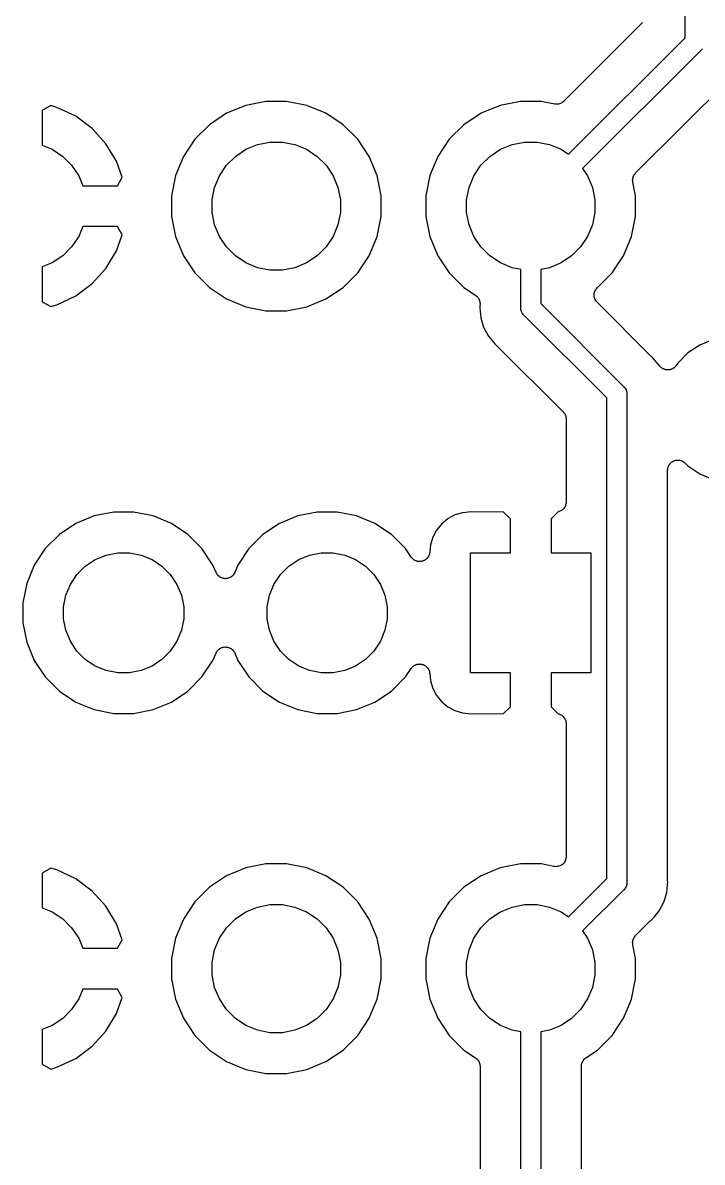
# Model space of a CAD drawing. Extents: x 20 to 116, y -135 to -20.
# Drawn here: x 47.97 to 56.44, y -87.7 to -73.47 of the extents above; entities that cross this region are included whole.
import ezdxf

# ---------------------------------------------------------------- set-up
doc = ezdxf.new("R2010")
doc.units = 0
doc.layers.add('BLACK', color=7, linetype='CONTINUOUS')

msp = doc.modelspace()

# ---------------------------------------------------------------- linework, layer by layer
at = {"layer": 'BLACK', "linetype": 'Continuous'}
for p, q in [((56.23, -73.6582), (56.23, -58.7661)), ((55.6848, -73.485), (54.7187, -74.4511)), ((55.6922, -73.4759), (55.6848, -73.485)), ((55.6998, -73.467), (55.6922, -73.4759)), ((54.7758, -75.1124), (56.23, -73.6582)), ((56.439, -73.8027), (54.9526, -75.2892)), ((56.4438, -73.7988), (56.439, -73.8027)), ((56.4479, -73.7939), (56.4438, -73.7988)), ((55.6139, -75.3463), (56.7762, -74.184)), ((48.3183, -74.5051), (48.209, -74.5652)), ((48.209, -74.5652), (48.209, -74.9993)), ((48.3923, -74.5276), (48.3183, -74.5051)), ((48.6268, -74.6384), (48.3923, -74.5276)), ((50.7485, -74.5023), (50.5104, -74.6009)), ((51.0012, -74.452), (50.7485, -74.5023)), ((51.2588, -74.452), (51.0012, -74.452)), ((51.5115, -74.5023), (51.2588, -74.452)), ((51.7496, -74.6009), (51.5115, -74.5023)), ((53.9235, -74.5023), (53.6854, -74.6009)), ((54.1762, -74.452), (53.9235, -74.5023)), ((54.4338, -74.452), (54.1762, -74.452)), ((54.6041, -74.4859), (54.4338, -74.452)), ((54.6159, -74.487), (54.6041, -74.4859)), ((54.6276, -74.4883), (54.6159, -74.487)), ((54.6282, -74.4883), (54.6276, -74.4883)), ((54.6288, -74.4883), (54.6282, -74.4883)), ((54.6405, -74.4872), (54.6288, -74.4883)), ((54.6522, -74.4861), (54.6405, -74.4872)), ((54.6528, -74.486), (54.6522, -74.4861)), ((54.6534, -74.4859), (54.6528, -74.486)), ((54.6647, -74.4825), (54.6534, -74.4859)), ((54.676, -74.4792), (54.6647, -74.4825)), ((54.6766, -74.4789), (54.676, -74.4792)), ((54.6772, -74.4788), (54.6766, -74.4789)), ((54.6876, -74.4732), (54.6772, -74.4788)), ((54.6981, -74.4678), (54.6876, -74.4732)), ((54.6985, -74.4674), (54.6981, -74.4678)), ((54.6991, -74.4672), (54.6985, -74.4674)), ((54.7082, -74.4597), (54.6991, -74.4672)), ((54.7174, -74.4524), (54.7082, -74.4597)), ((54.7183, -74.4515), (54.7174, -74.4524)), ((54.7187, -74.4511), (54.7183, -74.4515)), ((54.7183, -74.4515), (54.7183, -74.4515)), ((54.7183, -74.4515), (54.7183, -74.4515)), ((48.8327, -74.7911), (48.6268, -74.6384)), ((50.5104, -74.6009), (50.2962, -74.744)), ((51.9638, -74.744), (51.7496, -74.6009)), ((53.6854, -74.6009), (53.4712, -74.744)), ((49.0049, -74.9809), (48.8327, -74.7911)), ((50.2962, -74.744), (50.114, -74.9262)), ((52.146, -74.9262), (51.9638, -74.744)), ((53.4712, -74.744), (53.289, -74.9262)), ((48.209, -74.9993), (48.3339, -75.051)), ((49.1367, -75.2007), (49.0049, -74.9809)), ((50.114, -74.9262), (49.9709, -75.1404)), ((50.7511, -75.051), (50.8966, -74.9907)), ((50.8966, -74.9907), (51.0512, -74.96)), ((51.0512, -74.96), (51.2088, -74.96)), ((51.2088, -74.96), (51.3634, -74.9907)), ((51.3634, -74.9907), (51.5089, -75.051)), ((52.2891, -75.1404), (52.146, -74.9262)), ((53.289, -74.9262), (53.1459, -75.1404)), ((53.9261, -75.051), (54.0716, -74.9907)), ((54.0716, -74.9907), (54.2262, -74.96)), ((54.2262, -74.96), (54.3838, -74.96)), ((54.3838, -74.96), (54.5384, -74.9907)), ((54.5384, -74.9907), (54.6839, -75.051)), ((48.3339, -75.051), (48.465, -75.1386)), ((48.465, -75.1386), (48.5764, -75.25)), ((49.9709, -75.1404), (49.8723, -75.3785)), ((50.5086, -75.25), (50.62, -75.1386)), ((50.62, -75.1386), (50.7511, -75.051)), ((51.5089, -75.051), (51.64, -75.1386)), ((51.64, -75.1386), (51.7514, -75.25)), ((52.3877, -75.3785), (52.2891, -75.1404)), ((53.1459, -75.1404), (53.0473, -75.3785)), ((53.6836, -75.25), (53.795, -75.1386)), ((53.795, -75.1386), (53.9261, -75.051)), ((54.6839, -75.051), (54.7758, -75.1124)), ((48.5764, -75.25), (48.664, -75.3811)), ((49.2081, -75.4001), (49.1367, -75.2007)), ((50.421, -75.3811), (50.5086, -75.25)), ((51.7514, -75.25), (51.839, -75.3811)), ((53.596, -75.3811), (53.6836, -75.25)), ((48.664, -75.3811), (48.7157, -75.506)), ((49.1503, -75.506), (49.2081, -75.4001)), ((49.8723, -75.3785), (49.822, -75.6312)), ((50.3607, -75.5266), (50.421, -75.3811)), ((51.839, -75.3811), (51.8993, -75.5266)), ((52.438, -75.6312), (52.3877, -75.3785)), ((53.0473, -75.3785), (52.997, -75.6312)), ((53.5357, -75.5266), (53.596, -75.3811)), ((54.9526, -75.2892), (55.014, -75.3811)), ((55.014, -75.3811), (55.0743, -75.5266)), ((55.5767, -75.4345), (55.578, -75.4227)), ((55.578, -75.4227), (55.5792, -75.411)), ((55.5792, -75.411), (55.5794, -75.4104)), ((55.5794, -75.4098), (55.583, -75.3985)), ((55.5794, -75.4104), (55.5794, -75.4098)), ((55.583, -75.3985), (55.5864, -75.3873)), ((55.5864, -75.3873), (55.5867, -75.3868)), ((55.5867, -75.3868), (55.5869, -75.3862)), ((55.5869, -75.3862), (55.5926, -75.3758)), ((55.5926, -75.3758), (55.5982, -75.3655)), ((55.5982, -75.3655), (55.5985, -75.365)), ((55.5985, -75.365), (55.5988, -75.3645)), ((55.5988, -75.3645), (55.6064, -75.3554)), ((55.6064, -75.3554), (55.6139, -75.3463)), ((48.7157, -75.506), (49.1503, -75.506)), ((50.33, -75.6812), (50.3607, -75.5266)), ((51.8993, -75.5266), (51.93, -75.6812)), ((53.505, -75.6812), (53.5357, -75.5266)), ((55.0743, -75.5266), (55.105, -75.6812)), ((55.5768, -75.4351), (55.5767, -75.4345)), ((55.5767, -75.4357), (55.5768, -75.4351)), ((55.5778, -75.4473), (55.5767, -75.4357)), ((55.5788, -75.4591), (55.5778, -75.4473)), ((55.579, -75.4603), (55.5788, -75.4591)), ((55.579, -75.4604), (55.579, -75.4603)), ((55.579, -75.4603), (55.579, -75.4603)), ((55.5791, -75.4609), (55.579, -75.4604)), ((55.613, -75.6312), (55.5791, -75.4609)), ((49.822, -75.6312), (49.822, -75.8888)), ((50.33, -75.8388), (50.33, -75.6812)), ((51.93, -75.6812), (51.93, -75.8388)), ((52.438, -75.8888), (52.438, -75.6312)), ((52.997, -75.6312), (52.997, -75.8888)), ((53.505, -75.8388), (53.505, -75.6812)), ((55.105, -75.6812), (55.105, -75.8388)), ((55.613, -75.8888), (55.613, -75.6312)), ((50.3607, -75.9934), (50.33, -75.8388)), ((51.93, -75.8388), (51.8993, -75.9934)), ((53.5357, -75.9934), (53.505, -75.8388)), ((55.105, -75.8388), (55.0743, -75.9934)), ((49.822, -75.8888), (49.8723, -76.1415)), ((50.421, -76.1389), (50.3607, -75.9934)), ((51.8993, -75.9934), (51.839, -76.1389)), ((52.3877, -76.1415), (52.438, -75.8888)), ((52.997, -75.8888), (53.0473, -76.1415)), ((53.596, -76.1389), (53.5357, -75.9934)), ((55.0743, -75.9934), (55.014, -76.1389)), ((55.5627, -76.1415), (55.613, -75.8888)), ((48.664, -76.1389), (48.5764, -76.27)), ((48.7157, -76.014), (48.664, -76.1389)), ((49.1503, -76.014), (48.7157, -76.014)), ((49.1367, -76.3193), (49.2081, -76.1199)), ((49.2081, -76.1199), (49.1503, -76.014)), ((50.5086, -76.27), (50.421, -76.1389)), ((51.839, -76.1389), (51.7514, -76.27)), ((53.6836, -76.27), (53.596, -76.1389)), ((55.014, -76.1389), (54.9264, -76.27)), ((48.5764, -76.27), (48.465, -76.3814)), ((49.8723, -76.1415), (49.9709, -76.3796)), ((50.62, -76.3814), (50.5086, -76.27)), ((51.7514, -76.27), (51.64, -76.3814)), ((52.2891, -76.3796), (52.3877, -76.1415)), ((53.0473, -76.1415), (53.1459, -76.3796)), ((53.795, -76.3814), (53.6836, -76.27)), ((54.9264, -76.27), (54.815, -76.3814)), ((55.4641, -76.3796), (55.5627, -76.1415)), ((48.465, -76.3814), (48.3339, -76.469)), ((49.0049, -76.5391), (49.1367, -76.3193)), ((49.9709, -76.3796), (50.114, -76.5938)), ((50.7511, -76.469), (50.62, -76.3814)), ((51.64, -76.3814), (51.5089, -76.469)), ((52.146, -76.5938), (52.2891, -76.3796)), ((53.1459, -76.3796), (53.289, -76.5938)), ((53.9261, -76.469), (53.795, -76.3814)), ((54.815, -76.3814), (54.6839, -76.469)), ((55.321, -76.5938), (55.4641, -76.3796)), ((48.3339, -76.469), (48.209, -76.5207)), ((48.209, -76.5207), (48.209, -76.9548)), ((48.8327, -76.7289), (49.0049, -76.5391)), ((50.8966, -76.5293), (50.7511, -76.469)), ((51.0512, -76.56), (50.8966, -76.5293)), ((51.2088, -76.56), (51.0512, -76.56)), ((51.3634, -76.5293), (51.2088, -76.56)), ((51.5089, -76.469), (51.3634, -76.5293)), ((54.0716, -76.5293), (53.9261, -76.469)), ((54.18, -76.5508), (54.0716, -76.5293)), ((54.18, -77.0239), (54.18, -76.5508)), ((54.5384, -76.5293), (54.43, -76.5508)), ((54.43, -76.5508), (54.43, -76.9782)), ((54.6839, -76.469), (54.5384, -76.5293)), ((50.114, -76.5938), (50.2962, -76.776)), ((51.9638, -76.776), (52.146, -76.5938)), ((53.289, -76.5938), (53.4712, -76.776)), ((55.1323, -76.7825), (55.321, -76.5938)), ((48.6268, -76.8816), (48.8327, -76.7289)), ((50.2962, -76.776), (50.5104, -76.9191)), ((51.7496, -76.9191), (51.9638, -76.776)), ((53.4712, -76.776), (53.6156, -76.8724)), ((55.0964, -76.8591), (55.0976, -76.8472)), ((55.0976, -76.8472), (55.0977, -76.8468)), ((55.0977, -76.8468), (55.0978, -76.8463)), ((55.0978, -76.8463), (55.1014, -76.8349)), ((55.1014, -76.8349), (55.1049, -76.8235)), ((55.1049, -76.8235), (55.1051, -76.8231)), ((55.1051, -76.8231), (55.1052, -76.8227)), ((55.1052, -76.8227), (55.111, -76.8121)), ((55.111, -76.8121), (55.1166, -76.8016)), ((55.1166, -76.8016), (55.1168, -76.8013)), ((55.1168, -76.8013), (55.1171, -76.8009)), ((55.1171, -76.8009), (55.1247, -76.7917)), ((55.1247, -76.7917), (55.1323, -76.7825)), ((48.209, -76.9548), (48.3183, -77.0149)), ((48.3183, -77.0149), (48.3923, -76.9924)), ((48.3923, -76.9924), (48.6268, -76.8816)), ((50.5104, -76.9191), (50.7485, -77.0177)), ((51.5115, -77.0177), (51.7496, -76.9191)), ((53.6156, -76.8724), (53.616, -76.8727)), ((53.616, -76.8727), (53.616, -76.8728)), ((53.616, -76.8728), (53.616, -76.8728)), ((53.616, -76.8728), (53.617, -76.8734)), ((53.617, -76.8734), (53.6261, -76.8811)), ((53.6261, -76.8811), (53.6351, -76.8886)), ((53.6351, -76.8886), (53.6355, -76.889)), ((53.6355, -76.889), (53.636, -76.8894)), ((53.636, -76.8894), (53.6433, -76.8986)), ((53.6433, -76.8986), (53.6508, -76.9078)), ((53.6508, -76.9078), (53.6511, -76.9083)), ((53.6511, -76.9083), (53.6515, -76.9088)), ((53.6515, -76.9088), (53.6569, -76.9192)), ((53.6569, -76.9192), (53.6624, -76.9296)), ((53.6624, -76.9296), (53.6626, -76.9302)), ((53.6626, -76.9302), (53.6629, -76.9308)), ((53.6629, -76.9308), (53.6662, -76.9421)), ((53.6662, -76.9421), (53.6696, -76.9534)), ((53.6696, -76.9534), (53.6696, -76.954)), ((53.6696, -76.954), (53.6698, -76.9546)), ((53.6698, -76.9546), (53.6708, -76.9663)), ((53.6708, -76.9663), (53.672, -76.978)), ((53.672, -76.9944), (53.6714, -76.9998)), ((53.672, -76.978), (53.672, -76.9927)), ((53.672, -76.9927), (53.672, -76.9944)), ((54.43, -76.9782), (55.4641, -78.0123)), ((55.0951, -76.871), (55.0964, -76.8591)), ((55.0951, -76.8714), (55.0951, -76.871)), ((55.0951, -76.8719), (55.0951, -76.8714)), ((55.0962, -76.8837), (55.0951, -76.8719)), ((55.0973, -76.8957), (55.0962, -76.8837)), ((55.0974, -76.8961), (55.0973, -76.8957)), ((55.0974, -76.8965), (55.0974, -76.8961)), ((55.1008, -76.9078), (55.0974, -76.8965)), ((55.1042, -76.9195), (55.1008, -76.9078)), ((55.1044, -76.9199), (55.1042, -76.9195)), ((55.1045, -76.9203), (55.1044, -76.9199)), ((55.1101, -76.9309), (55.1045, -76.9203)), ((55.1156, -76.9415), (55.1101, -76.9309)), ((55.1159, -76.9418), (55.1156, -76.9415)), ((55.1161, -76.9422), (55.1159, -76.9418)), ((55.1236, -76.9515), (55.1161, -76.9422)), ((55.1311, -76.9608), (55.1236, -76.9515)), ((55.1317, -76.9614), (55.1311, -76.9608)), ((55.1317, -76.9615), (55.1317, -76.9614)), ((55.1323, -76.9621), (55.1317, -76.9615)), ((55.1317, -76.9615), (55.1317, -76.9615)), ((55.8012, -77.631), (55.1323, -76.9621)), ((50.7485, -77.0177), (51.0012, -77.068)), ((51.0012, -77.068), (51.2588, -77.068)), ((51.2588, -77.068), (51.5115, -77.0177)), ((53.6714, -77.0051), (53.6689, -77.03)), ((53.6689, -77.03), (53.6812, -77.1541)), ((53.6714, -76.9998), (53.6714, -77.0051)), ((54.1794, -77.03), (54.18, -77.0239)), ((54.18, -77.0361), (54.1794, -77.03)), ((54.1808, -77.0442), (54.18, -77.0361)), ((54.1818, -77.0545), (54.1808, -77.0442)), ((54.189, -77.0781), (54.1818, -77.0545)), ((54.2006, -77.0998), (54.189, -77.0781)), ((54.2123, -77.114), (54.2006, -77.0998)), ((54.2162, -77.1188), (54.2123, -77.114)), ((54.2209, -77.1227), (54.2162, -77.1188)), ((55.255, -78.1568), (54.2209, -77.1227)), ((53.6812, -77.1541), (53.7174, -77.2734)), ((53.7174, -77.2734), (53.7761, -77.3834)), ((53.7761, -77.3834), (53.8386, -77.4594)), ((53.8386, -77.4594), (53.8386, -77.4594)), ((53.8386, -77.4594), (53.8552, -77.4798)), ((53.8552, -77.4798), (53.8746, -77.4956)), ((53.8746, -77.4956), (53.8759, -77.4968)), ((53.8759, -77.4968), (53.8797, -77.5006)), ((53.8797, -77.5006), (53.8838, -77.504)), ((53.8838, -77.504), (54.7098, -78.33)), ((56.4149, -77.4953), (56.2662, -77.5947)), ((56.5801, -77.4269), (56.4149, -77.4953)), ((55.8053, -77.6344), (55.8012, -77.631)), ((55.8091, -77.6382), (55.8053, -77.6344)), ((55.8104, -77.6394), (55.8091, -77.6382)), ((55.8298, -77.6552), (55.8104, -77.6394)), ((55.8456, -77.6746), (55.8298, -77.6552)), ((55.9163, -77.7606), (55.8456, -77.6746)), ((56.2662, -77.5947), (56.1397, -77.7212)), ((55.9204, -77.7648), (55.9163, -77.7606)), ((55.9241, -77.7693), (55.9204, -77.7648)), ((55.9291, -77.7735), (55.9241, -77.7693)), ((55.9338, -77.7782), (55.9291, -77.7735)), ((55.9386, -77.7814), (55.9338, -77.7782)), ((55.9431, -77.7852), (55.9386, -77.7814)), ((55.9489, -77.7883), (55.9431, -77.7852)), ((55.9544, -77.792), (55.9489, -77.7883)), ((55.9598, -77.7942), (55.9544, -77.792)), ((55.9649, -77.797), (55.9598, -77.7942)), ((55.9712, -77.799), (55.9649, -77.797)), ((55.9773, -77.8015), (55.9712, -77.799)), ((55.983, -77.8027), (55.9773, -77.8015)), ((55.9886, -77.8044), (55.983, -77.8027)), ((55.9951, -77.8051), (55.9886, -77.8044)), ((56.0016, -77.8064), (55.9951, -77.8051)), ((56.0074, -77.8064), (56.0016, -77.8064)), ((56.0132, -77.8071), (56.0074, -77.8064)), ((56.0198, -77.8065), (56.0132, -77.8071)), ((56.0263, -77.8065), (56.0198, -77.8065)), ((56.0321, -77.8054), (56.0263, -77.8065)), ((56.0379, -77.8049), (56.0321, -77.8054)), ((56.0442, -77.803), (56.0379, -77.8049)), ((56.0507, -77.8018), (56.0442, -77.803)), ((56.0561, -77.7996), (56.0507, -77.8018)), ((56.0617, -77.7979), (56.0561, -77.7996)), ((56.0675, -77.7949), (56.0617, -77.7979)), ((56.0736, -77.7924), (56.0675, -77.7949)), ((56.0785, -77.7892), (56.0736, -77.7924)), ((56.0837, -77.7865), (56.0785, -77.7892)), ((56.0888, -77.7824), (56.0837, -77.7865)), ((56.0943, -77.7788), (56.0888, -77.7824)), ((56.0985, -77.7747), (56.0943, -77.7788)), ((56.1031, -77.771), (56.0985, -77.7747)), ((56.1073, -77.766), (56.1031, -77.771)), ((56.112, -77.7614), (56.1073, -77.766)), ((56.1153, -77.7566), (56.112, -77.7614)), ((56.119, -77.7521), (56.1153, -77.7566)), ((56.12, -77.7506), (56.119, -77.7521)), ((56.1397, -77.7212), (56.12, -77.7506)), ((55.4641, -78.0123), (55.4688, -78.0162)), ((55.4688, -78.0162), (55.4727, -78.0209)), ((55.4727, -78.0209), (55.4844, -78.0352)), ((55.4844, -78.0352), (55.496, -78.0569)), ((55.496, -78.0569), (55.5032, -78.0805)), ((55.5032, -78.0805), (55.505, -78.0989)), ((55.505, -78.0989), (55.505, -78.0989)), ((55.505, -78.0989), (55.5056, -78.105)), ((55.5056, -78.105), (55.505, -78.1111)), ((55.505, -78.1111), (55.505, -84.2039)), ((55.255, -84.1582), (55.255, -78.1568)), ((54.7098, -78.33), (54.7101, -78.3303)), ((54.7101, -78.3303), (54.7101, -78.3303)), ((54.7101, -78.3303), (54.7101, -78.3303)), ((54.7101, -78.3303), (54.711, -78.3313)), ((54.711, -78.3313), (54.7184, -78.3405)), ((54.7184, -78.3405), (54.7258, -78.3495)), ((54.7258, -78.3495), (54.7261, -78.3501)), ((54.7261, -78.3501), (54.7265, -78.3506)), ((54.7265, -78.3506), (54.7319, -78.361)), ((54.7319, -78.361), (54.7374, -78.3714)), ((54.7374, -78.3714), (54.7376, -78.372)), ((54.7376, -78.372), (54.7379, -78.3726)), ((54.7379, -78.3726), (54.7412, -78.3839)), ((54.7412, -78.3839), (54.7446, -78.3951)), ((54.7446, -78.3951), (54.7446, -78.3958)), ((54.7446, -78.3958), (54.7448, -78.3964)), ((54.7448, -78.3964), (54.7459, -78.4081)), ((54.7459, -78.4081), (54.747, -78.4198)), ((54.747, -78.4198), (54.747, -79.4548)), ((56.0292, -78.998), (56.035, -78.9873)), ((56.035, -78.9873), (56.0351, -78.9872)), ((56.0351, -78.9872), (56.0352, -78.987)), ((56.0352, -78.987), (56.043, -78.9777)), ((56.043, -78.9777), (56.0508, -78.9683)), ((56.0508, -78.9683), (56.051, -78.9681)), ((56.051, -78.9681), (56.0511, -78.968)), ((56.0511, -78.968), (56.0606, -78.9604)), ((56.0606, -78.9604), (56.0701, -78.9527)), ((56.0701, -78.9527), (56.0703, -78.9526)), ((56.0703, -78.9526), (56.0705, -78.9524)), ((56.0705, -78.9524), (56.0812, -78.9468)), ((56.0812, -78.9468), (56.092, -78.9411)), ((56.092, -78.9411), (56.0922, -78.9411)), ((56.0922, -78.9411), (56.0924, -78.941)), ((56.0924, -78.941), (56.1041, -78.9375)), ((56.1041, -78.9375), (56.1158, -78.934)), ((56.1158, -78.934), (56.116, -78.934)), ((56.116, -78.934), (56.1162, -78.934)), ((56.1162, -78.934), (56.1284, -78.9329)), ((56.1284, -78.9329), (56.1404, -78.9317)), ((56.1404, -78.9317), (56.1407, -78.9317)), ((56.1407, -78.9317), (56.1409, -78.9317)), ((56.1409, -78.9317), (56.153, -78.933)), ((56.153, -78.933), (56.1651, -78.9342)), ((56.1651, -78.9342), (56.1653, -78.9343)), ((56.1653, -78.9343), (56.1655, -78.9343)), ((56.1655, -78.9343), (56.1773, -78.9379)), ((56.1773, -78.9379), (56.1888, -78.9415)), ((56.1888, -78.9415), (56.189, -78.9416)), ((56.189, -78.9416), (56.1892, -78.9416)), ((56.1892, -78.9416), (56.2001, -78.9475)), ((56.2001, -78.9475), (56.2106, -78.9532)), ((56.2106, -78.9532), (56.2108, -78.9533)), ((56.2108, -78.9533), (56.211, -78.9534)), ((56.211, -78.9534), (56.2204, -78.9612)), ((56.2204, -78.9612), (56.2298, -78.9689)), ((56.2298, -78.9689), (56.2662, -79.0053)), ((56.013, -79.0569), (56.0144, -79.0447)), ((56.013, -79.0574), (56.013, -79.0569)), ((56.013, -79.0587), (56.013, -79.0574)), ((56.013, -79.0574), (56.013, -79.0574)), ((56.013, -79.0574), (56.013, -79.0574)), ((56.013, -84.1727), (56.013, -79.0587)), ((56.0144, -79.0447), (56.0157, -79.0327)), ((56.0157, -79.0327), (56.0158, -79.0325)), ((56.0158, -79.0323), (56.0195, -79.0206)), ((56.0158, -79.0325), (56.0158, -79.0323)), ((56.0195, -79.0206), (56.0231, -79.0091)), ((56.0231, -79.0091), (56.0232, -79.0089)), ((56.0232, -79.0089), (56.0233, -79.0087)), ((56.0233, -79.0087), (56.0292, -78.998)), ((56.2662, -79.0053), (56.4149, -79.1047)), ((56.4149, -79.1047), (56.5801, -79.1731)), ((54.6999, -79.5527), (54.691, -79.5601)), ((54.7089, -79.5455), (54.6999, -79.5527)), ((54.7094, -79.5449), (54.7089, -79.5455)), ((54.7101, -79.5443), (54.7094, -79.5449)), ((54.7174, -79.5354), (54.7101, -79.5443)), ((54.7248, -79.5266), (54.7174, -79.5354)), ((54.7252, -79.5258), (54.7248, -79.5266)), ((54.7258, -79.5251), (54.7252, -79.5258)), ((54.7312, -79.5149), (54.7258, -79.5251)), ((54.7367, -79.5048), (54.7312, -79.5149)), ((54.737, -79.504), (54.7367, -79.5048)), ((54.7374, -79.5032), (54.737, -79.504)), ((54.7407, -79.4922), (54.7374, -79.5032)), ((54.7442, -79.4812), (54.7407, -79.4922)), ((54.7443, -79.4803), (54.7442, -79.4812)), ((54.7446, -79.4795), (54.7443, -79.4803)), ((54.7457, -79.468), (54.7446, -79.4795)), ((54.747, -79.4566), (54.7457, -79.468)), ((54.747, -79.4548), (54.747, -79.4566)), ((48.8581, -79.6303), (48.6291, -79.7252)), ((49.1011, -79.582), (48.8581, -79.6303)), ((49.3489, -79.582), (49.1011, -79.582)), ((49.5919, -79.6303), (49.3489, -79.582)), ((49.8209, -79.7252), (49.5919, -79.6303)), ((51.3981, -79.6303), (51.1691, -79.7252)), ((51.6411, -79.582), (51.3981, -79.6303)), ((51.8889, -79.582), (51.6411, -79.582)), ((52.1319, -79.6303), (51.8889, -79.582)), ((52.3609, -79.7252), (52.1319, -79.6303)), ((53.2714, -79.6656), (53.1941, -79.7291)), ((53.3597, -79.6184), (53.2714, -79.6656)), ((53.4554, -79.5894), (53.3597, -79.6184)), ((53.5608, -79.579), (53.4554, -79.5894)), ((53.9663, -79.5817), (53.5608, -79.579)), ((54.051, -79.6664), (53.9663, -79.5817)), ((54.051, -80.09), (54.051, -79.6664)), ((54.6464, -79.5789), (54.559, -79.6664)), ((54.559, -79.6664), (54.559, -80.09)), ((54.6565, -79.5758), (54.6464, -79.5789)), ((54.6676, -79.5726), (54.6565, -79.5758)), ((54.6683, -79.5722), (54.6676, -79.5726)), ((54.6692, -79.5719), (54.6683, -79.5722)), ((54.6793, -79.5664), (54.6692, -79.5719)), ((54.6895, -79.5611), (54.6793, -79.5664)), ((54.6902, -79.5605), (54.6895, -79.5611)), ((54.691, -79.5601), (54.6902, -79.5605)), ((48.6291, -79.7252), (48.4231, -79.8629)), ((50.0269, -79.8628), (49.8209, -79.7252)), ((51.1691, -79.7252), (50.9631, -79.8629)), ((52.5669, -79.8628), (52.3609, -79.7252)), ((53.1306, -79.8064), (53.0834, -79.8947)), ((53.1941, -79.7291), (53.1306, -79.8064)), ((48.4231, -79.8629), (48.2478, -80.0381)), ((50.2021, -80.0381), (50.0269, -79.8628)), ((50.9631, -79.8629), (50.7878, -80.0381)), ((52.7422, -80.0381), (52.5669, -79.8628)), ((53.0834, -79.8947), (53.0543, -79.9904)), ((48.2478, -80.0381), (48.1102, -80.2441)), ((48.8697, -80.1754), (49.0062, -80.1188)), ((49.0062, -80.1188), (49.1511, -80.09)), ((49.1511, -80.09), (49.2989, -80.09)), ((49.2989, -80.09), (49.4438, -80.1188)), ((49.4438, -80.1188), (49.5803, -80.1754)), ((50.3398, -80.2441), (50.2021, -80.0381)), ((50.7878, -80.0381), (50.6502, -80.2441)), ((51.4097, -80.1754), (51.5462, -80.1188)), ((51.5462, -80.1188), (51.6911, -80.09)), ((51.6911, -80.09), (51.8389, -80.09)), ((51.8389, -80.09), (51.9838, -80.1188)), ((51.9838, -80.1188), (52.1203, -80.1754)), ((52.813, -80.144), (52.7422, -80.0381)), ((53.0354, -80.1232), (53.0323, -80.1288)), ((53.0372, -80.1175), (53.0354, -80.1232)), ((53.0396, -80.1119), (53.0372, -80.1175)), ((53.0409, -80.1057), (53.0396, -80.1119)), ((53.0428, -80.0996), (53.0409, -80.1057)), ((53.0435, -80.0936), (53.0428, -80.0996)), ((53.0448, -80.0877), (53.0435, -80.0936)), ((53.0449, -80.0859), (53.0448, -80.0877)), ((53.0543, -79.9904), (53.0449, -80.0859)), ((53.555, -81.59), (53.555, -80.09)), ((53.555, -80.09), (54.051, -80.09)), ((54.559, -80.09), (55.055, -80.09)), ((55.055, -80.09), (55.055, -81.59)), ((48.1102, -80.2441), (48.0153, -80.4731)), ((48.6424, -80.3619), (48.7469, -80.2574)), ((48.7469, -80.2574), (48.8697, -80.1754)), ((49.5803, -80.1754), (49.7031, -80.2574)), ((49.7031, -80.2574), (49.8076, -80.3619)), ((50.3777, -80.3355), (50.3398, -80.2441)), ((50.6502, -80.2441), (50.6123, -80.3355)), ((51.1824, -80.3619), (51.2869, -80.2574)), ((51.2869, -80.2574), (51.4097, -80.1754)), ((52.1203, -80.1754), (52.2431, -80.2574)), ((52.2431, -80.2574), (52.3476, -80.3619)), ((52.8168, -80.1487), (52.813, -80.144)), ((52.8201, -80.1537), (52.8168, -80.1487)), ((52.8246, -80.1583), (52.8201, -80.1537)), ((52.8287, -80.1632), (52.8246, -80.1583)), ((52.8333, -80.167), (52.8287, -80.1632)), ((52.8376, -80.1713), (52.8333, -80.167)), ((52.8429, -80.1749), (52.8376, -80.1713)), ((52.8478, -80.179), (52.8429, -80.1749)), ((52.8531, -80.1818), (52.8478, -80.179)), ((52.8581, -80.1852), (52.8531, -80.1818)), ((52.864, -80.1877), (52.8581, -80.1852)), ((52.8696, -80.1907), (52.864, -80.1877)), ((52.8754, -80.1925), (52.8696, -80.1907)), ((52.8809, -80.1948), (52.8754, -80.1925)), ((52.8872, -80.1961), (52.8809, -80.1948)), ((52.8933, -80.198), (52.8872, -80.1961)), ((52.8993, -80.1986), (52.8933, -80.198)), ((52.9052, -80.1998), (52.8993, -80.1986)), ((52.9116, -80.1998), (52.9052, -80.1998)), ((52.918, -80.2005), (52.9116, -80.1998)), ((52.924, -80.1999), (52.918, -80.2005)), ((52.93, -80.2), (52.924, -80.1999)), ((52.9363, -80.1988), (52.93, -80.2)), ((52.9427, -80.1982), (52.9363, -80.1988)), ((52.9485, -80.1965), (52.9427, -80.1982)), ((52.9544, -80.1953), (52.9485, -80.1965)), ((52.9603, -80.1929), (52.9544, -80.1953)), ((52.9664, -80.1911), (52.9603, -80.1929)), ((52.9718, -80.1883), (52.9664, -80.1911)), ((52.9773, -80.1861), (52.9718, -80.1883)), ((52.9827, -80.1825), (52.9773, -80.1861)), ((52.9884, -80.1796), (52.9827, -80.1825)), ((52.9931, -80.1758), (52.9884, -80.1796)), ((52.9981, -80.1725), (52.9931, -80.1758)), ((53.0027, -80.168), (52.9981, -80.1725)), ((53.0076, -80.164), (53.0027, -80.168)), ((53.0115, -80.1594), (53.0076, -80.164)), ((53.0158, -80.1552), (53.0115, -80.1594)), ((53.0194, -80.1499), (53.0158, -80.1552)), ((53.0235, -80.145), (53.0194, -80.1499)), ((53.0264, -80.1397), (53.0235, -80.145)), ((53.0298, -80.1347), (53.0264, -80.1397)), ((53.0323, -80.1288), (53.0298, -80.1347)), ((48.5604, -80.4847), (48.6424, -80.3619)), ((49.8076, -80.3619), (49.8896, -80.4847)), ((50.3834, -80.3462), (50.3777, -80.3355)), ((50.3891, -80.357), (50.3834, -80.3462)), ((50.3892, -80.3571), (50.3891, -80.357)), ((50.3893, -80.3573), (50.3892, -80.3571)), ((50.3969, -80.3666), (50.3893, -80.3573)), ((50.4047, -80.3762), (50.3969, -80.3666)), ((50.4049, -80.3764), (50.4047, -80.3762)), ((50.405, -80.3765), (50.4049, -80.3764)), ((50.4143, -80.3841), (50.405, -80.3765)), ((50.4238, -80.392), (50.4143, -80.3841)), ((50.424, -80.3921), (50.4238, -80.392)), ((50.4242, -80.3923), (50.424, -80.3921)), ((50.4347, -80.398), (50.4242, -80.3923)), ((50.4456, -80.4039), (50.4347, -80.398)), ((50.4458, -80.4039), (50.4456, -80.4039)), ((50.446, -80.404), (50.4458, -80.4039)), ((50.4575, -80.4076), (50.446, -80.404)), ((50.4692, -80.4112), (50.4575, -80.4076)), ((50.5306, -80.4082), (50.519, -80.4116)), ((50.5424, -80.4047), (50.5306, -80.4082)), ((50.5426, -80.4046), (50.5424, -80.4047)), ((50.5428, -80.4045), (50.5426, -80.4046)), ((50.5535, -80.3989), (50.5428, -80.4045)), ((50.5644, -80.3933), (50.5535, -80.3989)), ((50.5645, -80.3931), (50.5644, -80.3933)), ((50.5647, -80.393), (50.5645, -80.3931)), ((50.574, -80.3855), (50.5647, -80.393)), ((50.5837, -80.3778), (50.574, -80.3855)), ((50.5838, -80.3776), (50.5837, -80.3778)), ((50.584, -80.3775), (50.5838, -80.3776)), ((50.5917, -80.3683), (50.584, -80.3775)), ((50.5997, -80.3588), (50.5917, -80.3683)), ((50.5998, -80.3586), (50.5997, -80.3588)), ((50.5999, -80.3584), (50.5998, -80.3586)), ((50.6057, -80.3478), (50.5999, -80.3584)), ((50.6116, -80.3371), (50.6057, -80.3478)), ((50.6118, -80.3367), (50.6116, -80.3371)), ((50.6123, -80.3355), (50.6118, -80.3367)), ((50.6118, -80.3367), (50.6118, -80.3367)), ((50.6118, -80.3367), (50.6118, -80.3367)), ((51.1004, -80.4847), (51.1824, -80.3619)), ((52.3476, -80.3619), (52.4296, -80.4847)), ((48.0153, -80.4731), (47.967, -80.7161)), ((48.5038, -80.6212), (48.5604, -80.4847)), ((49.8896, -80.4847), (49.9462, -80.6212)), ((50.4695, -80.4113), (50.4692, -80.4112)), ((50.4697, -80.4113), (50.4695, -80.4113)), ((50.4818, -80.4126), (50.4697, -80.4113)), ((50.4939, -80.4139), (50.4818, -80.4126)), ((50.4941, -80.4138), (50.4939, -80.4139)), ((50.4943, -80.4139), (50.4941, -80.4138)), ((50.5063, -80.4128), (50.4943, -80.4139)), ((50.5186, -80.4117), (50.5063, -80.4128)), ((50.5188, -80.4116), (50.5186, -80.4117)), ((50.519, -80.4116), (50.5188, -80.4116)), ((51.0438, -80.6212), (51.1004, -80.4847)), ((52.4296, -80.4847), (52.4862, -80.6212)), ((48.475, -80.7661), (48.5038, -80.6212)), ((49.9462, -80.6212), (49.975, -80.7661)), ((51.015, -80.7661), (51.0438, -80.6212)), ((52.4862, -80.6212), (52.515, -80.7661)), ((47.967, -80.7161), (47.967, -80.9639)), ((48.475, -80.9139), (48.475, -80.7661)), ((49.975, -80.7661), (49.975, -80.9139)), ((51.015, -80.9139), (51.015, -80.7661)), ((52.515, -80.7661), (52.515, -80.9139)), ((47.967, -80.9639), (48.0153, -81.2069)), ((48.5038, -81.0588), (48.475, -80.9139)), ((49.975, -80.9139), (49.9462, -81.0588)), ((51.0438, -81.0588), (51.015, -80.9139)), ((52.515, -80.9139), (52.4862, -81.0588)), ((48.5604, -81.1953), (48.5038, -81.0588)), ((49.9462, -81.0588), (49.8896, -81.1953)), ((51.1004, -81.1953), (51.0438, -81.0588)), ((52.4862, -81.0588), (52.4296, -81.1953)), ((48.0153, -81.2069), (48.1102, -81.4359)), ((48.6424, -81.3181), (48.5604, -81.1953)), ((49.8896, -81.1953), (49.8076, -81.3181)), ((51.1824, -81.3181), (51.1004, -81.1953)), ((52.4296, -81.1953), (52.3476, -81.3181)), ((48.7469, -81.4226), (48.6424, -81.3181)), ((49.8076, -81.3181), (49.7031, -81.4226)), ((50.3398, -81.4359), (50.3777, -81.3445)), ((50.3777, -81.3445), (50.3782, -81.3433)), ((50.3782, -81.3433), (50.3784, -81.3429)), ((50.3782, -81.3433), (50.3782, -81.3433)), ((50.3782, -81.3433), (50.3782, -81.3433)), ((50.3784, -81.3429), (50.3842, -81.3323)), ((50.3842, -81.3323), (50.3901, -81.3216)), ((50.3901, -81.3216), (50.3902, -81.3214)), ((50.3902, -81.3214), (50.3903, -81.3212)), ((50.3903, -81.3212), (50.3981, -81.3119)), ((50.3981, -81.3119), (50.406, -81.3025)), ((50.406, -81.3025), (50.4062, -81.3024)), ((50.4062, -81.3024), (50.4063, -81.3022)), ((50.4063, -81.3022), (50.4159, -81.2945)), ((50.4159, -81.2945), (50.4253, -81.287)), ((50.4253, -81.287), (50.4255, -81.2869)), ((50.4255, -81.2869), (50.4256, -81.2867)), ((50.4256, -81.2867), (50.4366, -81.281)), ((50.4366, -81.281), (50.4472, -81.2755)), ((50.4472, -81.2755), (50.4474, -81.2754)), ((50.4474, -81.2754), (50.4476, -81.2753)), ((50.4476, -81.2753), (50.4594, -81.2719)), ((50.4594, -81.2719), (50.471, -81.2684)), ((50.471, -81.2684), (50.4712, -81.2684)), ((50.4712, -81.2684), (50.4714, -81.2683)), ((50.4714, -81.2683), (50.4834, -81.2673)), ((50.4834, -81.2673), (50.4957, -81.2661)), ((50.4957, -81.2661), (50.4959, -81.2662)), ((50.4959, -81.2662), (50.4961, -81.2661)), ((50.4961, -81.2661), (50.508, -81.2674)), ((50.508, -81.2674), (50.5203, -81.2687)), ((50.5203, -81.2687), (50.5205, -81.2687)), ((50.5205, -81.2687), (50.5208, -81.2688)), ((50.5208, -81.2688), (50.5323, -81.2724)), ((50.5323, -81.2724), (50.544, -81.276)), ((50.544, -81.276), (50.5442, -81.2761)), ((50.5442, -81.2761), (50.5444, -81.2761)), ((50.5444, -81.2761), (50.555, -81.2819)), ((50.555, -81.2819), (50.5658, -81.2877)), ((50.5658, -81.2877), (50.566, -81.2879)), ((50.566, -81.2879), (50.5662, -81.288)), ((50.5662, -81.288), (50.5755, -81.2956)), ((50.5755, -81.2956), (50.585, -81.3035)), ((50.585, -81.3035), (50.5851, -81.3037)), ((50.5851, -81.3037), (50.5853, -81.3038)), ((50.5853, -81.3038), (50.5928, -81.3131)), ((50.5928, -81.3131), (50.6007, -81.3227)), ((50.6007, -81.3227), (50.6008, -81.3229)), ((50.6008, -81.3229), (50.6009, -81.323)), ((50.6009, -81.323), (50.6065, -81.3337)), ((50.6065, -81.3337), (50.6123, -81.3445)), ((50.6123, -81.3445), (50.6502, -81.4359)), ((51.2869, -81.4226), (51.1824, -81.3181)), ((52.3476, -81.3181), (52.2431, -81.4226)), ((48.1102, -81.4359), (48.2478, -81.6419)), ((48.8697, -81.5046), (48.7469, -81.4226)), ((49.0062, -81.5612), (48.8697, -81.5046)), ((49.5803, -81.5046), (49.4438, -81.5612)), ((49.7031, -81.4226), (49.5803, -81.5046)), ((50.2021, -81.6419), (50.3398, -81.4359)), ((50.6502, -81.4359), (50.7878, -81.6419)), ((51.4097, -81.5046), (51.2869, -81.4226)), ((51.5462, -81.5612), (51.4097, -81.5046)), ((52.1203, -81.5046), (51.9838, -81.5612)), ((52.2431, -81.4226), (52.1203, -81.5046)), ((52.7422, -81.6419), (52.813, -81.536)), ((52.813, -81.536), (52.814, -81.5345)), ((52.814, -81.5345), (52.8178, -81.5299)), ((52.8178, -81.5299), (52.8212, -81.5249)), ((52.8212, -81.5249), (52.8258, -81.5204)), ((52.8258, -81.5204), (52.8299, -81.5155)), ((52.8299, -81.5155), (52.8346, -81.5118)), ((52.8346, -81.5118), (52.8389, -81.5076)), ((52.8389, -81.5076), (52.8443, -81.5041)), ((52.8443, -81.5041), (52.8493, -81.5001)), ((52.8493, -81.5001), (52.8546, -81.4973)), ((52.8546, -81.4973), (52.8597, -81.494)), ((52.8597, -81.494), (52.8656, -81.4916)), ((52.8656, -81.4916), (52.8713, -81.4886)), ((52.8713, -81.4886), (52.8771, -81.487)), ((52.8771, -81.487), (52.8826, -81.4847)), ((52.8826, -81.4847), (52.8889, -81.4835)), ((52.8889, -81.4835), (52.8951, -81.4817)), ((52.8951, -81.4817), (52.9011, -81.4812)), ((52.9011, -81.4812), (52.907, -81.48)), ((52.907, -81.48), (52.9134, -81.4801)), ((52.9134, -81.4801), (52.9198, -81.4795)), ((52.9198, -81.4795), (52.9258, -81.4802)), ((52.9258, -81.4802), (52.9318, -81.4802)), ((52.9318, -81.4802), (52.9381, -81.4815)), ((52.9381, -81.4815), (52.9444, -81.4822)), ((52.9444, -81.4822), (52.9502, -81.484)), ((52.9502, -81.484), (52.9561, -81.4852)), ((52.9561, -81.4852), (52.962, -81.4877)), ((52.962, -81.4877), (52.9681, -81.4896)), ((52.9681, -81.4896), (52.9734, -81.4924)), ((52.9734, -81.4924), (52.9789, -81.4948)), ((52.9789, -81.4948), (52.9842, -81.4984)), ((52.9842, -81.4984), (52.9898, -81.5014)), ((52.9898, -81.5014), (52.9945, -81.5053)), ((52.9945, -81.5053), (52.9995, -81.5086)), ((52.9995, -81.5086), (53.004, -81.5132)), ((53.004, -81.5132), (53.0089, -81.5173)), ((53.0089, -81.5173), (53.0127, -81.5219)), ((53.0127, -81.5219), (53.0169, -81.5262)), ((53.0169, -81.5262), (53.0205, -81.5315)), ((53.0205, -81.5315), (53.0245, -81.5365)), ((53.0245, -81.5365), (53.0273, -81.5418)), ((53.0273, -81.5418), (53.0307, -81.5468)), ((53.0307, -81.5468), (53.0331, -81.5528)), ((48.2478, -81.6419), (48.4231, -81.8171)), ((49.1511, -81.59), (49.0062, -81.5612)), ((49.2989, -81.59), (49.1511, -81.59)), ((49.4438, -81.5612), (49.2989, -81.59)), ((50.0269, -81.8172), (50.2021, -81.6419)), ((50.7878, -81.6419), (50.9631, -81.8171)), ((51.6911, -81.59), (51.5462, -81.5612)), ((51.8389, -81.59), (51.6911, -81.59)), ((51.9838, -81.5612), (51.8389, -81.59)), ((52.5669, -81.8172), (52.7422, -81.6419)), ((53.0331, -81.5528), (53.0361, -81.5584)), ((53.0361, -81.5584), (53.0378, -81.5642)), ((53.0378, -81.5642), (53.0401, -81.5698)), ((53.0401, -81.5698), (53.0414, -81.576)), ((53.0414, -81.576), (53.0432, -81.5822)), ((53.0432, -81.5822), (53.0438, -81.5882)), ((53.0438, -81.5882), (53.0449, -81.5941)), ((53.0449, -81.5941), (53.0543, -81.6896)), ((53.0543, -81.6896), (53.0834, -81.7853)), ((54.051, -81.59), (53.555, -81.59)), ((54.051, -82.0136), (54.051, -81.59)), ((55.055, -81.59), (54.559, -81.59)), ((54.559, -81.59), (54.559, -82.0136)), ((48.4231, -81.8171), (48.6291, -81.9548)), ((49.8209, -81.9548), (50.0269, -81.8172)), ((50.9631, -81.8171), (51.1691, -81.9548)), ((52.3609, -81.9548), (52.5669, -81.8172)), ((53.0834, -81.7853), (53.1306, -81.8736)), ((48.6291, -81.9548), (48.8581, -82.0497)), ((49.5919, -82.0497), (49.8209, -81.9548)), ((51.1691, -81.9548), (51.3981, -82.0497)), ((52.1319, -82.0497), (52.3609, -81.9548)), ((53.1306, -81.8736), (53.1941, -81.9509)), ((53.1941, -81.9509), (53.2714, -82.0144)), ((48.8581, -82.0497), (49.1011, -82.098)), ((49.1011, -82.098), (49.3489, -82.098)), ((49.3489, -82.098), (49.5919, -82.0497)), ((51.3981, -82.0497), (51.6411, -82.098)), ((51.6411, -82.098), (51.8889, -82.098)), ((51.8889, -82.098), (52.1319, -82.0497)), ((53.2714, -82.0144), (53.3597, -82.0616)), ((53.3597, -82.0616), (53.4554, -82.0906)), ((53.4554, -82.0906), (53.5608, -82.101)), ((53.5608, -82.101), (53.9663, -82.0983)), ((53.9663, -82.0983), (54.051, -82.0136)), ((54.559, -82.0136), (54.6464, -82.101)), ((54.6464, -82.101), (54.6472, -82.1011)), ((54.6472, -82.1011), (54.6582, -82.1047)), ((54.6582, -82.1047), (54.6692, -82.1081)), ((54.6692, -82.1081), (54.67, -82.1085)), ((54.67, -82.1085), (54.6708, -82.1088)), ((54.6708, -82.1088), (54.6809, -82.1144)), ((54.6809, -82.1144), (54.691, -82.1199)), ((54.691, -82.1199), (54.6917, -82.1205)), ((54.6917, -82.1205), (54.6924, -82.1209)), ((54.6924, -82.1209), (54.7012, -82.1284)), ((54.7012, -82.1284), (54.7101, -82.1357)), ((54.7101, -82.1357), (54.7107, -82.1364)), ((54.7107, -82.1364), (54.7113, -82.1369)), ((54.7113, -82.1369), (54.7185, -82.146)), ((54.7185, -82.146), (54.7258, -82.1549)), ((54.7258, -82.1549), (54.7262, -82.1557)), ((54.7262, -82.1557), (54.7267, -82.1564)), ((54.7267, -82.1564), (54.732, -82.1666)), ((54.732, -82.1666), (54.7374, -82.1768)), ((54.7374, -82.1768), (54.7377, -82.1776)), ((54.7377, -82.1776), (54.7381, -82.1784)), ((54.7381, -82.1784), (54.7412, -82.1895)), ((54.7412, -82.1895), (54.7446, -82.2005)), ((54.7446, -82.2005), (54.7447, -82.2014)), ((54.7447, -82.2014), (54.7449, -82.2022)), ((54.7449, -82.2022), (54.7459, -82.2137)), ((54.7459, -82.2137), (54.747, -82.2252)), ((54.747, -82.2252), (54.747, -83.8845)), ((54.7171, -83.9655), (54.7094, -83.9747)), ((54.7248, -83.9563), (54.7171, -83.9655)), ((54.725, -83.956), (54.7248, -83.9563)), ((54.7252, -83.9557), (54.725, -83.956)), ((54.7309, -83.9451), (54.7252, -83.9557)), ((54.7367, -83.9346), (54.7309, -83.9451)), ((54.7368, -83.9342), (54.7367, -83.9346)), ((54.737, -83.9339), (54.7368, -83.9342)), ((54.7406, -83.9225), (54.737, -83.9339)), ((54.7442, -83.9109), (54.7406, -83.9225)), ((54.7443, -83.9106), (54.7442, -83.9109)), ((54.7444, -83.9102), (54.7443, -83.9106)), ((54.7456, -83.8984), (54.7444, -83.9102)), ((54.747, -83.8863), (54.7456, -83.8984)), ((54.747, -83.8845), (54.747, -83.8855)), ((54.747, -83.8855), (54.747, -83.8855)), ((54.747, -83.8855), (54.747, -83.8856)), ((54.747, -83.8856), (54.747, -83.8863)), ((48.3183, -84.0301), (48.209, -84.0902)), ((48.209, -84.0902), (48.209, -84.5243)), ((48.3923, -84.0526), (48.3183, -84.0301)), ((48.6268, -84.1634), (48.3923, -84.0526)), ((50.7485, -84.0273), (50.5104, -84.1259)), ((51.0012, -83.977), (50.7485, -84.0273)), ((51.2588, -83.977), (51.0012, -83.977)), ((51.5115, -84.0273), (51.2588, -83.977)), ((51.7496, -84.1259), (51.5115, -84.0273)), ((53.9235, -84.0273), (53.6854, -84.1259)), ((54.1762, -83.977), (53.9235, -84.0273)), ((54.4338, -83.977), (54.1762, -83.977)), ((54.5952, -84.0091), (54.4338, -83.977)), ((54.6072, -84.0103), (54.5952, -84.0091)), ((54.6191, -84.0115), (54.6072, -84.0103)), ((54.6195, -84.0115), (54.6191, -84.0115)), ((54.6199, -84.0115), (54.6195, -84.0115)), ((54.6318, -84.0104), (54.6199, -84.0115)), ((54.6438, -84.0093), (54.6318, -84.0104)), ((54.6442, -84.0092), (54.6438, -84.0093)), ((54.6446, -84.0091), (54.6442, -84.0092)), ((54.6561, -84.0057), (54.6446, -84.0091)), ((54.6676, -84.0023), (54.6561, -84.0057)), ((54.6679, -84.0021), (54.6676, -84.0023)), ((54.6683, -84.002), (54.6679, -84.0021)), ((54.6789, -83.9964), (54.6683, -84.002)), ((54.6895, -83.9908), (54.6789, -83.9964)), ((54.6898, -83.9906), (54.6895, -83.9908)), ((54.6902, -83.9904), (54.6898, -83.9906)), ((54.6994, -83.9829), (54.6902, -83.9904)), ((54.7089, -83.9753), (54.6994, -83.9829)), ((54.7091, -83.975), (54.7089, -83.9753)), ((54.7094, -83.9747), (54.7091, -83.975)), ((48.8327, -84.3161), (48.6268, -84.1634)), ((50.5104, -84.1259), (50.2962, -84.269)), ((51.9638, -84.269), (51.7496, -84.1259)), ((53.6854, -84.1259), (53.4712, -84.269)), ((54.7758, -84.6374), (55.255, -84.1582)), ((55.4995, -84.2468), (55.496, -84.2581)), ((55.5032, -84.2345), (55.4995, -84.2468)), ((55.505, -84.2161), (55.5032, -84.2345)), ((55.505, -84.2039), (55.5056, -84.21)), ((55.5056, -84.21), (55.505, -84.2161)), ((55.505, -84.2161), (55.505, -84.2161)), ((56.0038, -84.3341), (56.0136, -84.2349)), ((56.0135, -84.178), (56.013, -84.1727)), ((56.0135, -84.1834), (56.0135, -84.178)), ((56.0136, -84.1851), (56.0135, -84.1834)), ((56.0161, -84.21), (56.0136, -84.1851)), ((56.0136, -84.2349), (56.0161, -84.21)), ((56.0136, -84.2349), (56.0136, -84.2349)), ((49.0049, -84.5059), (48.8327, -84.3161)), ((50.2962, -84.269), (50.114, -84.4512)), ((52.146, -84.4512), (51.9638, -84.269)), ((53.4712, -84.269), (53.289, -84.4512)), ((55.4641, -84.3027), (54.9526, -84.8142)), ((55.4688, -84.2988), (55.4641, -84.3027)), ((55.4778, -84.2879), (55.4688, -84.2988)), ((55.4844, -84.2798), (55.4778, -84.2879)), ((55.496, -84.2581), (55.4844, -84.2798)), ((55.9831, -84.4023), (56.0038, -84.3341)), ((48.209, -84.5243), (48.3339, -84.576)), ((49.1367, -84.7257), (49.0049, -84.5059)), ((50.114, -84.4512), (49.9709, -84.6654)), ((50.7511, -84.576), (50.8966, -84.5157)), ((50.8966, -84.5157), (51.0512, -84.485)), ((51.0512, -84.485), (51.2088, -84.485)), ((51.2088, -84.485), (51.3634, -84.5157)), ((51.3634, -84.5157), (51.5089, -84.576)), ((52.2891, -84.6654), (52.146, -84.4512)), ((53.289, -84.4512), (53.1459, -84.6654)), ((53.9261, -84.576), (54.0716, -84.5157)), ((54.0716, -84.5157), (54.2262, -84.485)), ((54.2262, -84.485), (54.3838, -84.485)), ((54.3838, -84.485), (54.5384, -84.5157)), ((54.5384, -84.5157), (54.6839, -84.576)), ((55.9089, -84.5634), (55.9676, -84.4534)), ((55.9676, -84.4534), (55.9831, -84.4024)), ((55.9831, -84.4024), (55.9831, -84.4023)), ((48.3339, -84.576), (48.465, -84.6636)), ((48.465, -84.6636), (48.5764, -84.775)), ((49.9709, -84.6654), (49.8723, -84.9035)), ((50.5086, -84.775), (50.62, -84.6636)), ((50.62, -84.6636), (50.7511, -84.576)), ((51.5089, -84.576), (51.64, -84.6636)), ((51.64, -84.6636), (51.7514, -84.775)), ((52.3877, -84.9035), (52.2891, -84.6654)), ((53.1459, -84.6654), (53.0473, -84.9035)), ((53.6836, -84.775), (53.795, -84.6636)), ((53.795, -84.6636), (53.9261, -84.576)), ((54.6839, -84.576), (54.7758, -84.6374)), ((55.8025, -84.6827), (55.8067, -84.6794)), ((55.8067, -84.6794), (55.8104, -84.6756)), ((55.8104, -84.6756), (55.8298, -84.6598)), ((55.8298, -84.6598), (55.8482, -84.6373)), ((55.8482, -84.6373), (55.9089, -84.5634)), ((48.5764, -84.775), (48.664, -84.9061)), ((49.2081, -84.9251), (49.1367, -84.7257)), ((50.421, -84.9061), (50.5086, -84.775)), ((51.7514, -84.775), (51.839, -84.9061)), ((53.596, -84.9061), (53.6836, -84.775)), ((54.9526, -84.8142), (55.014, -84.9061)), ((55.6139, -84.8713), (55.8012, -84.684)), ((55.8012, -84.684), (55.8025, -84.6827)), ((48.664, -84.9061), (48.7157, -85.031)), ((49.1503, -85.031), (49.2081, -84.9251)), ((49.8723, -84.9035), (49.822, -85.1562)), ((50.3607, -85.0516), (50.421, -84.9061)), ((51.839, -84.9061), (51.8993, -85.0516)), ((52.438, -85.1562), (52.3877, -84.9035)), ((53.0473, -84.9035), (52.997, -85.1562)), ((53.5357, -85.0516), (53.596, -84.9061)), ((55.014, -84.9061), (55.0743, -85.0516)), ((55.5767, -84.9595), (55.578, -84.9477)), ((55.5768, -84.9601), (55.5767, -84.9595)), ((55.5767, -84.9607), (55.5768, -84.9601)), ((55.5778, -84.9723), (55.5767, -84.9607)), ((55.578, -84.9477), (55.5792, -84.936)), ((55.5792, -84.936), (55.5794, -84.9354)), ((55.5794, -84.9348), (55.583, -84.9235)), ((55.5794, -84.9354), (55.5794, -84.9348)), ((55.583, -84.9235), (55.5864, -84.9123)), ((55.5864, -84.9123), (55.5867, -84.9118)), ((55.5867, -84.9118), (55.5869, -84.9112)), ((55.5869, -84.9112), (55.5926, -84.9008)), ((55.5926, -84.9008), (55.5982, -84.8905)), ((55.5982, -84.8905), (55.5985, -84.89)), ((55.5985, -84.89), (55.5988, -84.8895)), ((55.5988, -84.8895), (55.6064, -84.8804)), ((55.6064, -84.8804), (55.6139, -84.8713)), ((48.7157, -85.031), (49.1503, -85.031)), ((50.33, -85.2062), (50.3607, -85.0516)), ((51.8993, -85.0516), (51.93, -85.2062)), ((53.505, -85.2062), (53.5357, -85.0516)), ((55.0743, -85.0516), (55.105, -85.2062)), ((55.5788, -84.9841), (55.5778, -84.9723)), ((55.579, -84.9853), (55.5788, -84.9841)), ((55.579, -84.9854), (55.579, -84.9853)), ((55.579, -84.9853), (55.579, -84.9853)), ((55.5791, -84.9859), (55.579, -84.9854)), ((55.613, -85.1562), (55.5791, -84.9859)), ((49.822, -85.1562), (49.822, -85.4138)), ((50.33, -85.3638), (50.33, -85.2062)), ((51.93, -85.2062), (51.93, -85.3638)), ((52.438, -85.4138), (52.438, -85.1562)), ((52.997, -85.1562), (52.997, -85.4138)), ((53.505, -85.3638), (53.505, -85.2062)), ((55.105, -85.2062), (55.105, -85.3638)), ((55.613, -85.4138), (55.613, -85.1562)), ((50.3607, -85.5184), (50.33, -85.3638)), ((51.93, -85.3638), (51.8993, -85.5184)), ((53.5357, -85.5184), (53.505, -85.3638)), ((55.105, -85.3638), (55.0743, -85.5184)), ((49.822, -85.4138), (49.8723, -85.6665)), ((50.421, -85.6639), (50.3607, -85.5184)), ((51.8993, -85.5184), (51.839, -85.6639)), ((52.3877, -85.6665), (52.438, -85.4138)), ((52.997, -85.4138), (53.0473, -85.6665)), ((53.596, -85.6639), (53.5357, -85.5184)), ((55.0743, -85.5184), (55.014, -85.6639)), ((55.5627, -85.6665), (55.613, -85.4138)), ((48.664, -85.6639), (48.5764, -85.795)), ((48.7157, -85.539), (48.664, -85.6639)), ((49.1503, -85.539), (48.7157, -85.539)), ((49.1367, -85.8443), (49.2081, -85.6449)), ((49.2081, -85.6449), (49.1503, -85.539)), ((49.8723, -85.6665), (49.9709, -85.9046)), ((50.5086, -85.795), (50.421, -85.6639)), ((51.839, -85.6639), (51.7514, -85.795)), ((52.2891, -85.9046), (52.3877, -85.6665)), ((53.0473, -85.6665), (53.1459, -85.9046)), ((53.6836, -85.795), (53.596, -85.6639)), ((55.014, -85.6639), (54.9264, -85.795)), ((55.5364, -85.7301), (55.5627, -85.6665)), ((48.5764, -85.795), (48.465, -85.9064)), ((50.62, -85.9064), (50.5086, -85.795)), ((51.7514, -85.795), (51.64, -85.9064)), ((53.795, -85.9064), (53.6836, -85.795)), ((54.9264, -85.795), (54.815, -85.9064)), ((55.4641, -85.9046), (55.5364, -85.7301)), ((48.465, -85.9064), (48.3339, -85.994)), ((49.0049, -86.0641), (49.1367, -85.8443)), ((49.9709, -85.9046), (50.114, -86.1188)), ((50.7511, -85.994), (50.62, -85.9064)), ((51.64, -85.9064), (51.5089, -85.994)), ((52.146, -86.1188), (52.2891, -85.9046)), ((53.1459, -85.9046), (53.289, -86.1188)), ((53.9261, -85.994), (53.795, -85.9064)), ((54.815, -85.9064), (54.6839, -85.994)), ((55.321, -86.1188), (55.4641, -85.9046)), ((48.3339, -85.994), (48.209, -86.0457)), ((48.209, -86.0457), (48.209, -86.4798)), ((48.8327, -86.2539), (49.0049, -86.0641)), ((50.8966, -86.0543), (50.7511, -85.994)), ((51.0512, -86.085), (50.8966, -86.0543)), ((51.2088, -86.085), (51.0512, -86.085)), ((51.3634, -86.0543), (51.2088, -86.085)), ((51.5089, -85.994), (51.3634, -86.0543)), ((54.0716, -86.0543), (53.9261, -85.994)), ((54.18, -86.0758), (54.0716, -86.0543)), ((54.18, -90.2789), (54.18, -86.0758)), ((54.5384, -86.0543), (54.43, -86.0758)), ((54.43, -86.0758), (54.43, -90.2332)), ((54.6839, -85.994), (54.5384, -86.0543)), ((50.114, -86.1188), (50.2962, -86.301)), ((51.9638, -86.301), (52.146, -86.1188)), ((53.289, -86.1188), (53.4712, -86.301)), ((55.1388, -86.301), (55.321, -86.1188)), ((48.6268, -86.4066), (48.8327, -86.2539)), ((50.2962, -86.301), (50.5104, -86.4441)), ((51.7496, -86.4441), (51.9638, -86.301)), ((53.4712, -86.301), (53.6156, -86.3974)), ((54.9944, -86.3974), (55.1388, -86.301)), ((48.209, -86.4798), (48.3183, -86.5399)), ((48.3183, -86.5399), (48.3923, -86.5174)), ((48.3923, -86.5174), (48.6268, -86.4066)), ((50.5104, -86.4441), (50.7485, -86.5427)), ((51.5115, -86.5427), (51.7496, -86.4441)), ((53.6156, -86.3974), (53.616, -86.3977)), ((53.616, -86.3977), (53.616, -86.3978)), ((53.616, -86.3978), (53.616, -86.3978)), ((53.616, -86.3978), (53.617, -86.3984)), ((53.617, -86.3984), (53.6261, -86.4061)), ((53.6261, -86.4061), (53.6351, -86.4136)), ((53.6351, -86.4136), (53.6355, -86.414)), ((53.6355, -86.414), (53.636, -86.4144)), ((53.636, -86.4144), (53.6433, -86.4236)), ((53.6433, -86.4236), (53.6508, -86.4328)), ((53.6508, -86.4328), (53.6511, -86.4333)), ((53.6511, -86.4333), (53.6515, -86.4338)), ((53.6515, -86.4338), (53.6569, -86.4442)), ((53.6569, -86.4442), (53.6624, -86.4546)), ((53.6624, -86.4546), (53.6626, -86.4552)), ((53.6626, -86.4552), (53.6629, -86.4558)), ((53.6629, -86.4558), (53.6662, -86.4671)), ((53.6662, -86.4671), (53.6696, -86.4784)), ((53.6696, -86.4784), (53.6696, -86.479)), ((53.6696, -86.479), (53.6698, -86.4796)), ((53.6698, -86.4796), (53.6708, -86.4913)), ((53.6708, -86.4913), (53.672, -86.503)), ((53.672, -86.503), (53.672, -90.2477)), ((54.938, -86.5013), (54.9393, -86.4895)), ((54.938, -86.5025), (54.938, -86.5013)), ((54.938, -86.503), (54.938, -86.5025)), ((54.938, -86.5025), (54.938, -86.5025)), ((54.938, -86.5025), (54.938, -86.5025)), ((54.938, -89.9702), (54.938, -86.503)), ((54.9393, -86.4895), (54.9405, -86.4778)), ((54.9405, -86.4778), (54.9407, -86.4772)), ((54.9407, -86.4772), (54.9408, -86.4766)), ((54.9408, -86.4766), (54.9443, -86.4654)), ((54.9443, -86.4654), (54.9478, -86.4541)), ((54.9478, -86.4541), (54.9481, -86.4536)), ((54.9481, -86.4536), (54.9483, -86.453)), ((54.9483, -86.453), (54.9539, -86.4427)), ((54.9539, -86.4427), (54.9595, -86.4323)), ((54.9595, -86.4323), (54.9599, -86.4318)), ((54.9599, -86.4318), (54.9602, -86.4313)), ((54.9602, -86.4313), (54.9678, -86.4223)), ((54.9678, -86.4223), (54.9753, -86.4132)), ((54.9753, -86.4132), (54.9757, -86.4128)), ((54.9757, -86.4128), (54.9761, -86.4123)), ((54.9761, -86.4123), (54.9853, -86.4049)), ((54.9853, -86.4049), (54.9944, -86.3974)), ((50.7485, -86.5427), (51.0012, -86.593)), ((51.0012, -86.593), (51.2588, -86.593)), ((51.2588, -86.593), (51.5115, -86.5427))]:
    msp.add_line(p, q, dxfattribs=at)

doc.saveas('drawing.dxf')
